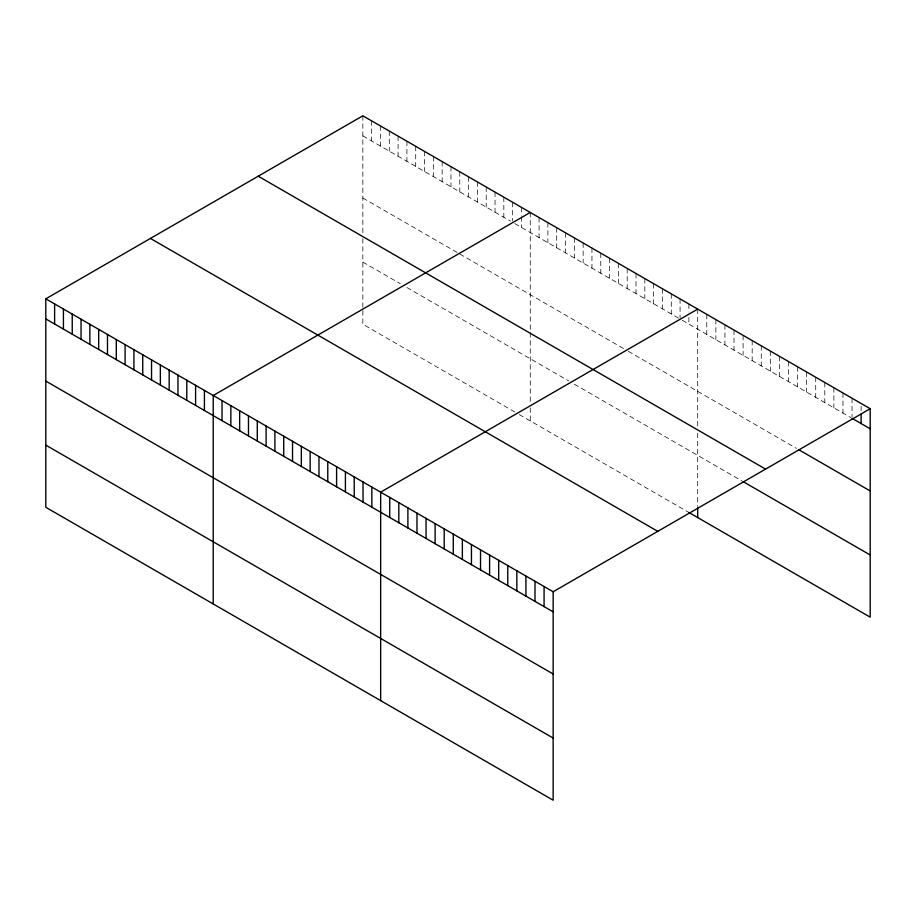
<?xml version="1.0" encoding="UTF-8"?>
<svg xmlns="http://www.w3.org/2000/svg" width="916" height="916" viewBox="0 0 916 916"><rect width="100%" height="100%" fill="white"/><g stroke="black" fill="none" stroke-linecap="round" stroke-linejoin="round"><path stroke-width="0.69" stroke-dasharray="4.58 3.44" d="M362.85 115.794L362.85 233.328M362.85 135.866L510.441 221.088M514.849 223.63L678.974 318.379M682.283 320.291L850.907 417.65M362.85 198.028L458.676 253.354M459.775 253.995L623.899 348.744M628.307 351.297L796.428 448.359M362.85 262.079L400.292 283.697M406.91 287.521L568.825 380.999M574.332 384.182L741.96 480.957M514.849 412.005L362.85 324.241L362.85 308.703M519.258 414.547L688.889 512.479M861.12 406.143L861.12 411.502M852.04 398.231L852.04 416.963M842.96 392.987L842.96 413.059M833.881 387.743L833.881 407.815M824.801 382.499L824.801 402.582M815.721 377.266L815.721 397.338M806.653 372.022L806.653 392.094M797.573 366.778L797.573 386.85M788.493 361.534L788.493 381.606M779.413 356.301L779.413 376.373M770.333 351.057L770.333 371.129M761.253 345.813L761.253 365.885M752.173 340.569L752.173 360.641M743.094 335.325L743.094 355.408M734.014 330.092L734.014 350.164M724.934 324.848L724.934 344.92M715.854 319.604L715.854 339.676M706.774 314.36L706.774 334.432M697.694 309.116L697.694 427.955M697.694 433.188L697.694 505.918M688.889 304.032L688.889 312.058M688.889 317.417L688.889 324.104M680.073 298.948L680.073 317.68M671.268 293.853L671.268 313.936M662.451 288.769L662.451 308.841M653.635 283.685L653.635 303.757M644.83 278.59L644.83 298.673M636.013 273.506L636.013 293.578M627.208 268.422L627.208 288.494M618.392 263.327L618.392 283.41M609.575 258.243L609.575 278.315M600.77 253.16L600.77 273.231M591.954 248.076L591.954 268.148M583.149 242.98L583.149 263.052M574.332 237.897L574.332 257.969M565.515 232.813L565.515 252.885M556.71 227.718L556.71 247.789M547.894 222.634L547.894 242.706M539.089 217.55L539.089 237.622M530.272 212.455L530.272 331.294M530.272 332.6L530.272 402.777M530.272 407.952L530.272 420.902M521.456 207.371L521.456 215.397M521.456 216.737L521.456 227.443M512.651 202.287L512.651 221.019M503.834 197.192L503.834 217.264M495.029 192.108L495.029 212.18M486.213 187.024L486.213 207.096M477.396 181.929L477.396 202.001M468.591 176.845L468.591 196.917M459.775 171.761L459.775 191.833M450.97 166.666L450.97 186.738M442.153 161.582L442.153 181.654M433.337 156.499L433.337 176.57M424.532 151.403L424.532 171.475M415.715 146.32L415.715 166.391M406.91 141.236L406.91 161.308M398.094 136.141L398.094 156.212M389.277 131.057L389.277 151.129M380.472 125.973L380.472 146.045M371.656 120.878L371.656 140.95M362.85 238.549L362.85 307.41"/><path stroke-width="1.37" d="M45.8 298.834L553.149 591.759L553.149 800.206L45.8 507.292L45.8 298.834L362.85 115.794L870.2 408.708L870.2 617.166L688.889 512.479M530.272 212.455L213.222 395.506L213.222 603.953M697.694 309.116L380.655 492.167L380.655 700.614M553.149 591.759L870.2 408.708M852.04 418.303L870.2 428.791M798.706 449.676L870.2 490.953M258.22 176.204L765.57 469.118M743.094 481.61L870.2 554.993M150.43 238.435L657.78 531.349M45.8 318.917L553.149 611.831M45.8 381.079L553.149 673.993M45.8 445.119L553.149 738.044M861.12 414.181L861.12 423.547M697.694 507.212L697.694 517.574M544.081 586.515L544.081 606.587M535.001 581.271L535.001 601.343M525.921 576.027L525.921 596.11M516.842 570.794L516.842 590.866M507.762 565.55L507.762 585.622M498.682 560.306L498.682 580.378M489.602 555.062L489.602 575.134M480.522 549.829L480.522 569.901M471.442 544.585L471.442 564.657M462.362 539.341L462.362 559.413M453.283 534.097L453.283 554.169M444.203 528.853L444.203 548.936M435.123 523.62L435.123 543.692M426.055 518.376L426.055 538.448M416.975 513.132L416.975 533.204M407.895 507.888L407.895 527.96M398.815 502.644L398.815 522.727M389.735 497.411L389.735 517.483M371.839 487.072L371.839 507.155M363.034 481.988L363.034 502.06M354.217 476.904L354.217 496.976M345.412 471.82L345.412 491.892M336.596 466.725L336.596 486.797M327.779 461.641L327.779 481.713M318.974 456.557L318.974 476.629M310.158 451.462L310.158 471.534M301.341 446.378L301.341 466.45M292.536 441.294L292.536 461.366M283.72 436.199L283.72 456.271M274.914 431.115L274.914 451.187M266.098 426.032L266.098 446.103M257.281 420.936L257.281 441.008M248.476 415.853L248.476 435.924M239.66 410.769L239.66 430.841M230.855 405.674L230.855 425.745M222.038 400.59L222.038 420.662M204.417 390.411L204.417 410.483M195.6 385.327L195.6 405.399M186.795 380.243L186.795 400.315M177.979 375.148L177.979 395.22M169.162 370.064L169.162 390.136M160.357 364.98L160.357 385.052M151.541 359.885L151.541 379.957M142.736 354.801L142.736 374.873M133.919 349.717L133.919 369.789M125.103 344.622L125.103 364.705M116.298 339.538L116.298 359.61M107.481 334.455L107.481 354.526M98.676 329.359L98.676 349.443M89.86 324.275L89.86 344.347M81.043 319.192L81.043 339.264M72.238 314.096L72.238 334.18M63.422 309.013L63.422 329.084M54.617 303.929L54.617 324.001"/></g></svg>
